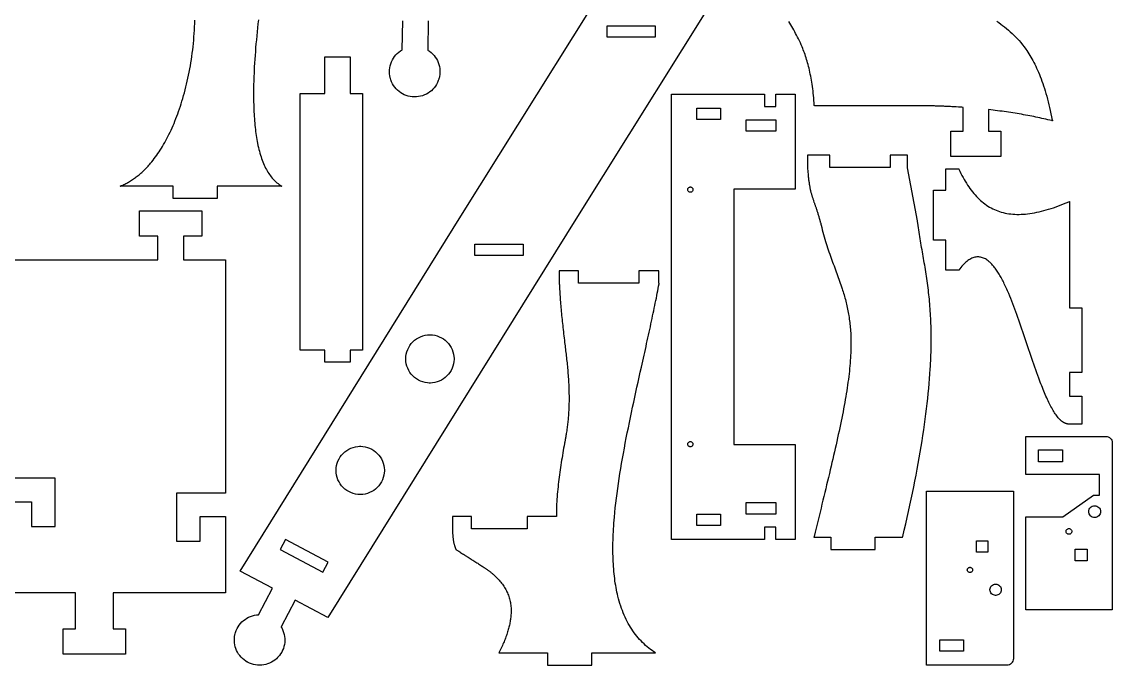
# Model space of a CAD drawing. Extents: x 0 to 677, y 0 to 298.
# Drawn here: x 500 to 677.4, y 0 to 104.8 of the extents above; entities that cross this region are included whole.
import ezdxf

# ---------------------------------------------------------------- set-up
doc = ezdxf.new("R2010")
doc.units = 0
doc.layers.get('0').update_dxf_attribs({"linetype": 'CONTINUOUS'})

msp = doc.modelspace()

# ---------------------------------------------------------------- linework, layer by layer
at = {"color": 0}
for points in [[(615.767, 113.594), (590.44, 73.0639), (549.774, 7.76579), (544.469, 10.5848), (542.179, 6.27382), (542.224, 6.19982), (542.349, 5.97282), (542.488, 5.66282), (542.603, 5.34581), (542.69, 5.02181), (542.749, 4.69482), (542.783, 4.36578), (542.79, 4.03581), (542.769, 3.70682), (542.724, 3.37978), (542.651, 3.05778), (542.553, 2.74181), (542.429, 2.43381), (542.281, 2.13379), (542.106, 1.84581), (541.904, 1.57081), (541.738, 1.3718), (541.679, 1.30881), (541.619, 1.24577), (541.433, 1.06782), (541.169, 0.84999), (540.894, 0.65701), (540.606, 0.48861), (540.306, 0.34521), (539.994, 0.227), (539.679, 0.13428), (539.356, 0.06717), (539.029, 0.02637), (538.699, 0.01177), (538.369, 0.02382), (538.037, 0.06272), (537.711, 0.12858), (537.387, 0.22201), (537.068, 0.34288), (536.833, 0.45161), (536.756, 0.49197), (536.681, 0.53272), (536.46, 0.66661), (536.181, 0.86247), (535.922, 1.07878), (535.685, 1.3138), (535.468, 1.56581), (535.272, 1.83279), (535.099, 2.11481), (534.951, 2.40881), (534.826, 2.71382), (534.724, 3.02778), (534.649, 3.35081), (534.601, 3.67979), (534.579, 4.01378), (534.585, 4.35081), (534.617, 4.68978), (534.661, 4.94482), (534.681, 5.02881), (534.699, 5.11279), (534.769, 5.36182), (534.887, 5.68181), (535.026, 5.98779), (535.193, 6.27979), (535.379, 6.55479), (535.586, 6.81282), (535.813, 7.05279), (536.056, 7.27382), (536.319, 7.47483), (536.594, 7.65381), (536.887, 7.81082), (537.192, 7.94379), (537.508, 8.05279), (537.835, 8.13579), (538.169, 8.19179), (538.429, 8.21679), (538.515, 8.22081), (540.806, 12.5318), (535.512, 15.3438), (571.446, 73.1408), (602.071, 122.152)], [(538.5, 105.104), (538.426, 104.45), (538.356, 103.797), (538.287, 103.146), (538.222, 102.499), (538.161, 101.853), (538.101, 101.21), (538.049, 100.571), (537.997, 99.9358), (537.95, 99.3068), (537.906, 98.6788), (537.867, 98.0588), (537.832, 97.4428), (537.801, 96.8337), (537.781, 96.3837), (537.762, 95.9378), (537.744, 95.4978), (537.733, 95.0588), (537.722, 94.6247), (537.713, 94.1947), (537.708, 93.7697), (537.706, 93.3497), (537.704, 92.9318), (537.706, 92.5178), (537.71, 92.1088), (537.717, 91.7068), (537.726, 91.3068), (537.738, 90.9107), (537.751, 90.5197), (537.769, 90.1357), (537.79, 89.7568), (537.813, 89.3818), (537.838, 89.0107), (537.867, 88.6447), (537.897, 88.2857), (537.931, 87.9318), (537.967, 87.5818), (538.006, 87.2378), (538.049, 86.9018), (538.093, 86.5697), (538.14, 86.2428), (538.19, 85.9218), (538.244, 85.6068), (538.3, 85.2968), (538.36, 84.9947), (538.429, 84.6588), (538.501, 84.3268), (538.581, 84.0067), (538.662, 83.6907), (538.749, 83.3837), (538.836, 83.0857), (538.929, 82.7947), (539.025, 82.5107), (539.124, 82.2338), (539.226, 81.9678), (539.335, 81.7068), (539.444, 81.4518), (539.558, 81.2068), (539.675, 80.9697), (539.796, 80.7378), (539.921, 80.5157), (540.049, 80.3018), (540.181, 80.0928), (540.315, 79.8928), (540.454, 79.7018), (540.596, 79.5178), (540.742, 79.3378), (540.89, 79.1697), (541.043, 79.0067), (541.199, 78.8517), (541.358, 78.7068), (541.519, 78.5657), (541.688, 78.4338), (541.857, 78.3108), (542.031, 78.1947), (542.208, 78.0787), (542.213, 78.0767), (542.215, 78.0747), (542.219, 78.0717), (542.222, 78.0697), (542.226, 78.0678), (542.231, 78.0657), (542.233, 78.0628), (542.238, 78.0608), (542.24, 78.0588), (542.244, 78.0568), (542.247, 78.0538), (542.251, 78.0518), (542.254, 78.0497), (542.262, 78.0447), (542.265, 78.0407), (542.269, 78.0407), (542.272, 78.0388), (542.276, 78.0338), (542.279, 78.0338), (542.283, 78.0318), (542.287, 78.0268), (542.29, 78.0268), (542.294, 78.0247), (542.297, 78.0197), (542.301, 78.0197), (542.304, 78.0178), (542.308, 78.0138), (542.311, 78.0138), (542.315, 78.0087), (542.315, 78.0087), (531.808, 78.0087), (531.808, 76.0087), (524.608, 76.0087), (524.608, 78.0087), (515.983, 78.0087), (516.001, 78.0178), (516.019, 78.0268), (516.029, 78.0287), (516.044, 78.0388), (516.056, 78.0407), (516.063, 78.0447), (516.072, 78.0497), (516.09, 78.0568), (516.1, 78.0608), (516.108, 78.0657), (516.118, 78.0697), (516.126, 78.0747), (516.133, 78.0767), (516.144, 78.0818), (516.161, 78.0878), (516.169, 78.0928), (516.179, 78.0978), (516.188, 78.0997), (516.197, 78.1038), (516.215, 78.1128), (516.224, 78.1178), (516.233, 78.1197), (516.242, 78.1247), (516.251, 78.1268), (516.415, 78.2017), (516.579, 78.2747), (516.742, 78.3517), (516.901, 78.4318), (517.063, 78.5157), (517.224, 78.6017), (517.381, 78.6907), (517.54, 78.7838), (517.699, 78.8788), (517.856, 78.9767), (518.011, 79.0767), (518.165, 79.1838), (518.319, 79.2907), (518.474, 79.4018), (518.626, 79.5138), (518.776, 79.6317), (518.929, 79.7518), (519.079, 79.8747), (519.229, 79.9997), (519.376, 80.1288), (519.525, 80.2607), (519.669, 80.3947), (519.818, 80.5338), (519.963, 80.6747), (520.107, 80.8197), (520.251, 80.9678), (520.393, 81.1178), (520.533, 81.2728), (520.676, 81.4268), (520.817, 81.5878), (520.956, 81.7518), (521.156, 81.9947), (521.357, 82.2447), (521.556, 82.5018), (521.751, 82.7678), (521.944, 83.0357), (522.137, 83.3128), (522.329, 83.5978), (522.518, 83.8888), (522.704, 84.1838), (522.887, 84.4878), (523.069, 84.7968), (523.25, 85.1128), (523.426, 85.4358), (523.604, 85.7657), (523.776, 86.0997), (523.947, 86.4407), (524.115, 86.7888), (524.281, 87.1428), (524.444, 87.5018), (524.606, 87.8697), (524.762, 88.2428), (524.918, 88.6197), (525.069, 89.0038), (525.219, 89.3928), (525.368, 89.7907), (525.512, 90.1928), (525.654, 90.5997), (525.793, 91.0138), (525.926, 91.4318), (526.061, 91.8568), (526.194, 92.3068), (526.326, 92.7638), (526.454, 93.2247), (526.576, 93.6907), (526.699, 94.1638), (526.813, 94.6388), (526.926, 95.1228), (527.033, 95.6088), (527.137, 96.1018), (527.236, 96.5997), (527.331, 97.0997), (527.421, 97.6038), (527.506, 98.1128), (527.588, 98.6268), (527.662, 99.1447), (527.733, 99.6638), (527.801, 100.188), (527.863, 100.716), (527.918, 101.245), (527.968, 101.777), (528.012, 102.313), (528.054, 102.85), (528.088, 103.389), (528.117, 103.932), (528.14, 104.475), (528.156, 105.021)], [(566.122, 104.958), (566.056, 100.165), (566.129, 100.121), (566.343, 99.9747), (566.61, 99.7638), (566.856, 99.5328), (567.081, 99.2857), (567.283, 99.0218), (567.463, 98.7428), (567.621, 98.4537), (567.753, 98.1497), (567.861, 97.8397), (567.944, 97.5207), (568.001, 97.1928), (568.032, 96.8637), (568.036, 96.5287), (568.011, 96.1928), (567.96, 95.8567), (567.901, 95.6038), (567.878, 95.5207), (567.854, 95.4387), (567.769, 95.1928), (567.636, 94.8788), (567.478, 94.5818), (567.297, 94.2997), (567.097, 94.0357), (566.875, 93.7897), (566.636, 93.5607), (566.379, 93.3538), (566.106, 93.1678), (565.821, 93.0038), (565.521, 92.8647), (565.21, 92.7468), (564.887, 92.6578), (564.556, 92.5928), (564.218, 92.5538), (563.96, 92.5428), (563.874, 92.5457), (563.787, 92.5467), (563.529, 92.5647), (563.192, 92.6107), (562.863, 92.6857), (562.543, 92.7857), (562.236, 92.9107), (561.94, 93.0578), (561.658, 93.2317), (561.39, 93.4247), (561.14, 93.6388), (560.906, 93.8718), (560.693, 94.1247), (560.499, 94.3957), (560.326, 94.6828), (560.178, 94.9828), (560.053, 95.2997), (559.975, 95.5467), (559.953, 95.6317), (559.931, 95.7147), (559.882, 95.9678), (559.838, 96.3068), (559.824, 96.6428), (559.838, 96.9788), (559.878, 97.3078), (559.943, 97.6328), (560.035, 97.9497), (560.151, 98.2578), (560.293, 98.5568), (560.458, 98.8428), (560.646, 99.1147), (560.856, 99.3718), (561.088, 99.6137), (561.34, 99.8357), (561.613, 100.04), (561.831, 100.179), (561.906, 100.222), (561.972, 104.958)], [(658.649, 104.879), (658.967, 104.648), (659.283, 104.413), (659.599, 104.174), (659.908, 103.931), (660.217, 103.683), (660.522, 103.428), (660.824, 103.166), (661.121, 102.895), (661.415, 102.615), (661.706, 102.326), (661.994, 102.025), (662.276, 101.713), (662.557, 101.388), (662.833, 101.049), (663.104, 100.697), (663.372, 100.329), (663.54, 100.084), (663.708, 99.8326), (663.875, 99.5736), (664.037, 99.3086), (664.2, 99.0346), (664.36, 98.7536), (664.519, 98.4656), (664.674, 98.1686), (664.829, 97.8636), (664.981, 97.5506), (665.131, 97.2286), (665.279, 96.8976), (665.425, 96.5586), (665.569, 96.2106), (665.71, 95.8536), (665.85, 95.4867), (665.988, 95.1117), (666.124, 94.7256), (666.256, 94.3306), (666.386, 93.9256), (666.515, 93.5106), (666.642, 93.0856), (666.767, 92.6486), (666.887, 92.2026), (667.007, 91.7456), (667.124, 91.2776), (667.239, 90.7986), (667.351, 90.3086), (667.461, 89.8076), (667.568, 89.2946), (667.674, 88.7696), (667.674, 88.7656), (667.675, 88.7617), (667.675, 88.7586), (667.676, 88.7546), (667.676, 88.7506), (667.678, 88.7426), (667.681, 88.7356), (667.681, 88.7276), (667.682, 88.7236), (667.683, 88.7206), (667.683, 88.7126), (667.685, 88.7086), (667.688, 88.7006), (667.688, 88.6926), (667.689, 88.6896), (667.69, 88.6856), (667.69, 88.6776), (667.693, 88.6696), (667.693, 88.6667), (667.694, 88.6586), (667.696, 88.6546), (667.643, 88.6676), (667.639, 88.6686), (667.582, 88.6826), (667.265, 88.7586), (666.947, 88.8336), (666.626, 88.9086), (666.306, 88.9817), (665.981, 89.0536), (665.656, 89.1246), (665.329, 89.1936), (665.001, 89.2626), (664.669, 89.3296), (664.338, 89.3965), (664.004, 89.4615), (663.668, 89.5256), (663.331, 89.5886), (662.99, 89.6496), (662.649, 89.7106), (662.306, 89.7696), (661.96, 89.8276), (661.613, 89.8846), (661.264, 89.9406), (660.912, 89.9956), (660.56, 90.0486), (660.206, 90.1006), (659.849, 90.1515), (659.492, 90.2006), (659.131, 90.2496), (658.768, 90.2967), (658.403, 90.3426), (658.037, 90.3867), (657.668, 90.4306), (657.299, 90.4726), (657.299, 86.9896), (659.299, 86.9896), (659.299, 82.8399), (651.149, 82.8399), (651.149, 86.9896), (653.149, 86.9896), (653.149, 90.8456), (652.967, 90.8576), (652.967, 90.8576), (652.786, 90.8696), (652.604, 90.8806), (652.422, 90.8926), (652.056, 90.9146), (651.874, 90.9256), (651.689, 90.9356), (651.506, 90.9456), (651.319, 90.9556), (651.135, 90.9656), (650.949, 90.9736), (650.762, 90.9836), (650.576, 90.9915), (650.201, 91.0086), (650.014, 91.0157), (649.826, 91.0236), (649.637, 91.0306), (649.449, 91.0376), (649.258, 91.0436), (649.068, 91.0506), (648.876, 91.0565), (648.686, 91.0626), (648.494, 91.0676), (648.303, 91.0726), (648.11, 91.0776), (647.917, 91.0826), (647.531, 91.0906), (628.958, 91.0906), (628.958, 91.0976), (628.956, 91.0996), (628.956, 91.1426), (628.953, 91.1496), (628.953, 91.1606), (628.926, 91.5717), (628.894, 91.9746), (628.86, 92.3706), (628.824, 92.7586), (628.783, 93.1407), (628.74, 93.5146), (628.694, 93.8826), (628.646, 94.2436), (628.594, 94.5976), (628.54, 94.9456), (628.483, 95.2867), (628.424, 95.6215), (628.363, 95.9507), (628.297, 96.2726), (628.231, 96.5896), (628.162, 96.9006), (628.09, 97.2046), (628.015, 97.5036), (627.94, 97.7967), (627.863, 98.0846), (627.781, 98.3676), (627.697, 98.6436), (627.613, 98.9157), (627.526, 99.1826), (627.438, 99.4446), (627.349, 99.7007), (627.256, 99.9526), (627.162, 100.201), (627.065, 100.443), (626.969, 100.681), (626.826, 101.017), (626.678, 101.345), (626.531, 101.665), (626.378, 101.977), (626.226, 102.282), (626.069, 102.581), (625.912, 102.874), (625.756, 103.162), (625.594, 103.445), (625.435, 103.722), (625.274, 103.996), (625.113, 104.267), (624.951, 104.534), (624.792, 104.799)], [(497.428, 66.0087), (522.15, 66.0087), (522.15, 69.8588), (519.15, 69.8588), (519.15, 74.0087), (529.3, 74.0087), (529.3, 69.8588), (526.3, 69.8588), (526.3, 66.0087), (533.164, 66.0087), (533.164, 28.0507), (525.164, 28.0507), (525.164, 20.1997), (529.014, 20.1997), (529.014, 24.1997), (533.164, 24.1997), (533.164, 11.8107), (514.876, 11.8107), (514.876, 5.96061), (514.876, 5.96061), (516.876, 5.96061), (516.876, 1.8106), (506.725, 1.8106), (506.725, 5.96061), (508.725, 5.96061), (508.725, 11.8107), (497.428, 11.8107)], [(497.428, 26.6136), (501.578, 26.6136), (501.578, 22.6136), (505.428, 22.6136), (505.428, 30.4636), (497.428, 30.4636)]]:
    msp.add_lwpolyline(points, dxfattribs=at)
for points in [[(595.226, 104.098), (603.076, 104.098), (603.076, 102.248), (595.226, 102.248), (595.226, 104.098)], [(553.451, 93.0806), (555.451, 93.0806), (555.451, 51.3306), (553.451, 51.3306), (553.451, 49.3306), (549.301, 49.3306), (549.301, 51.3306), (545.304, 51.3306), (545.304, 93.0806), (549.301, 93.0806), (549.301, 99.0806), (553.451, 99.0806), (553.451, 93.0806)], [(615.86, 35.9431), (625.86, 35.9431), (625.86, 20.4779), (622.71, 20.4779), (622.71, 22.4779), (620.86, 22.4779), (620.86, 20.4779), (605.711, 20.4779), (605.711, 92.9713), (620.86, 92.9713), (620.86, 90.9713), (622.71, 90.9713), (622.71, 92.9713), (625.86, 92.9713), (625.86, 77.5072), (615.86, 77.5072), (615.86, 35.9431)], [(609.858, 90.7001), (613.71, 90.7001), (613.71, 88.849), (609.858, 88.849), (609.858, 90.7001)], [(617.86, 88.8212), (622.71, 88.8212), (622.71, 86.9711), (617.86, 86.9711), (617.86, 88.8212)], [(630.056, 71.6575), (630.151, 71.2646), (630.249, 70.8785), (630.349, 70.4975), (630.451, 70.1225), (630.556, 69.7535), (630.662, 69.3896), (630.769, 69.0296), (630.881, 68.6756), (630.992, 68.3246), (631.106, 67.9785), (631.219, 67.6365), (631.336, 67.2975), (631.451, 66.9646), (631.569, 66.6335), (631.685, 66.3046), (631.804, 65.9815), (631.922, 65.6585), (632.037, 65.3396), (632.156, 65.0225), (632.274, 64.7075), (632.506, 64.0835), (632.619, 63.7725), (632.735, 63.4646), (632.844, 63.1575), (632.956, 62.8506), (633.065, 62.5465), (633.172, 62.2396), (633.276, 61.9335), (633.381, 61.6285), (633.481, 61.3215), (633.56, 61.0715), (633.637, 60.8215), (633.717, 60.5675), (633.792, 60.3144), (633.863, 60.0606), (633.935, 59.8065), (634.001, 59.5506), (634.067, 59.2965), (634.131, 59.0365), (634.192, 58.7775), (634.251, 58.5175), (634.31, 58.2565), (634.367, 57.9935), (634.417, 57.7294), (634.469, 57.4646), (634.517, 57.1965), (634.563, 56.9285), (634.606, 56.6546), (634.644, 56.3835), (634.685, 56.1085), (634.717, 55.8315), (634.749, 55.5535), (634.781, 55.2715), (634.806, 54.9896), (634.831, 54.7015), (634.851, 54.4144), (634.869, 54.1225), (634.886, 53.8294), (634.899, 53.5335), (634.906, 53.2356), (634.917, 52.8535), (634.917, 52.4615), (634.917, 52.0715), (634.91, 51.6725), (634.897, 51.2715), (634.881, 50.8646), (634.863, 50.4535), (634.838, 50.0365), (634.81, 49.6175), (634.774, 49.1935), (634.738, 48.7644), (634.694, 48.3294), (634.651, 47.8925), (634.601, 47.4494), (634.547, 47.0035), (634.492, 46.5506), (634.429, 46.0935), (634.363, 45.6325), (634.294, 45.1654), (634.224, 44.6965), (634.147, 44.2215), (634.067, 43.7406), (633.985, 43.2565), (633.899, 42.7675), (633.81, 42.2725), (633.717, 41.7744), (633.619, 41.2715), (633.519, 40.7635), (633.419, 40.2506), (633.313, 39.7335), (633.206, 39.2115), (633.092, 38.6715), (632.974, 38.1225), (632.856, 37.5715), (632.735, 37.0154), (632.61, 36.4544), (632.485, 35.8894), (632.356, 35.3214), (632.226, 34.7465), (632.092, 34.1654), (631.96, 33.5825), (631.822, 32.9965), (631.685, 32.4025), (631.542, 31.8044), (631.399, 31.2035), (631.256, 30.5975), (631.11, 29.9865), (630.961, 29.3715), (630.813, 28.7535), (630.66, 28.1294), (630.51, 27.5015), (630.356, 26.8715), (630.201, 26.2335), (630.044, 25.5925), (629.887, 24.9475), (629.731, 24.2994), (629.569, 23.6465), (629.41, 22.9885), (629.249, 22.3285), (629.088, 21.6615), (628.924, 20.9925), (628.924, 20.9885), (628.924, 20.9835), (628.919, 20.9754), (628.919, 20.9715), (628.919, 20.9675), (628.917, 20.9635), (628.917, 20.9585), (628.917, 20.9504), (628.912, 20.9464), (628.912, 20.9425), (628.912, 20.9385), (628.91, 20.9335), (628.908, 20.9294), (628.908, 20.9254), (628.906, 20.9175), (628.906, 20.9144), (628.906, 20.9104), (628.904, 20.9065), (628.901, 20.9025), (628.901, 20.8935), (628.899, 20.8894), (628.899, 20.8854), (628.899, 20.8814), (628.897, 20.8765), (628.894, 20.8725), (628.894, 20.8685), (631.662, 20.8685), (631.662, 18.8685), (638.863, 18.8685), (638.863, 20.8685), (643.326, 20.8685), (643.344, 20.9464), (643.588, 21.9864), (643.826, 23.0215), (644.06, 24.0435), (644.285, 25.0585), (644.501, 26.0654), (644.717, 27.0644), (644.922, 28.0504), (645.122, 29.0294), (645.315, 30.0006), (645.501, 30.9615), (645.685, 31.9144), (645.856, 32.8575), (646.024, 33.7904), (646.185, 34.7144), (646.338, 35.6294), (646.485, 36.5354), (646.624, 37.4325), (646.76, 38.3185), (646.886, 39.1965), (647.006, 40.0644), (647.119, 40.9225), (647.224, 41.7715), (647.324, 42.6106), (647.417, 43.4394), (647.501, 44.2585), (647.581, 45.0675), (647.651, 45.8675), (647.717, 46.6575), (647.774, 47.4365), (647.824, 48.2075), (647.851, 48.6785), (647.876, 49.1406), (647.899, 49.6035), (647.917, 50.0606), (647.935, 50.5144), (647.949, 50.9646), (647.96, 51.4085), (647.967, 51.8535), (647.974, 52.2894), (647.976, 52.7244), (647.976, 53.1546), (647.974, 53.5825), (647.969, 54.0065), (647.963, 54.4285), (647.956, 54.8465), (647.942, 55.2575), (647.931, 55.6675), (647.912, 56.0744), (647.894, 56.4785), (647.874, 56.8785), (647.851, 57.2756), (647.828, 57.6715), (647.799, 58.0606), (647.769, 58.4475), (647.738, 58.8325), (647.706, 59.2146), (647.669, 59.5935), (647.635, 59.9715), (647.594, 60.3425), (647.553, 60.7115), (647.51, 61.0796), (647.463, 61.4615), (647.412, 61.8425), (647.363, 62.2215), (647.31, 62.5965), (647.256, 62.9685), (647.203, 63.3396), (647.144, 63.7075), (647.088, 64.0725), (647.029, 64.4394), (646.969, 64.8036), (646.91, 65.1646), (646.849, 65.5225), (646.787, 65.8835), (646.726, 66.2406), (646.667, 66.5994), (646.601, 66.9565), (646.542, 67.3115), (646.479, 67.6685), (646.417, 68.0246), (646.356, 68.3794), (646.294, 68.7365), (646.235, 69.0935), (646.178, 69.4506), (646.117, 69.8075), (646.06, 70.1656), (646.001, 70.5256), (645.947, 70.8856), (645.892, 71.2465), (645.842, 71.6086), (645.742, 72.3406), (645.742, 72.3425), (644.119, 80.9786), (644.119, 83.0686), (641.274, 83.0686), (641.274, 81.0685), (631.474, 81.0685), (631.474, 83.0686), (627.86, 83.0686), (627.86, 80.9646), (627.869, 80.7686), (627.885, 80.5786), (627.894, 80.3936), (627.908, 80.2115), (627.924, 80.0335), (627.942, 79.8615), (627.956, 79.6925), (627.972, 79.5275), (627.99, 79.3656), (628.01, 79.2086), (628.026, 79.0546), (628.047, 78.9035), (628.067, 78.7565), (628.088, 78.6146), (628.11, 78.4715), (628.131, 78.3336), (628.154, 78.1996), (628.176, 78.0675), (628.201, 77.9396), (628.224, 77.8115), (628.249, 77.6896), (628.276, 77.5656), (628.301, 77.4475), (628.329, 77.3296), (628.356, 77.2156), (628.385, 77.1035), (628.41, 76.9925), (628.442, 76.8835), (628.469, 76.7775), (628.499, 76.6715), (628.529, 76.5675), (628.56, 76.4606), (628.592, 76.3546), (628.624, 76.2506), (628.658, 76.1465), (628.692, 76.0436), (628.724, 75.9406), (628.76, 75.8396), (628.792, 75.7365), (628.826, 75.6335), (628.897, 75.4296), (628.935, 75.3265), (628.967, 75.2225), (629.006, 75.1186), (629.042, 75.0146), (629.076, 74.9065), (629.115, 74.7996), (629.151, 74.6906), (629.192, 74.5825), (629.229, 74.4715), (629.267, 74.3575), (629.306, 74.2406), (629.344, 74.1244), (629.385, 74.0046), (629.424, 73.8835), (629.463, 73.7585), (629.501, 73.6335), (629.542, 73.5035), (629.585, 73.3715), (629.624, 73.2365), (629.667, 73.0975), (629.676, 73.0546), (629.692, 73.0115), (629.701, 72.9675), (629.726, 72.8785), (629.742, 72.8325), (629.754, 72.7896), (629.767, 72.7425), (629.779, 72.6965), (629.792, 72.6496), (629.806, 72.6035), (629.817, 72.5575), (629.831, 72.5085), (629.844, 72.4615), (629.86, 72.4146), (629.869, 72.3656), (629.885, 72.3175), (629.897, 72.2686), (629.908, 72.2215), (629.924, 72.1715), (629.935, 72.1215), (629.949, 72.0715), (629.988, 71.9175), (630.001, 71.8656), (630.015, 71.8146), (630.029, 71.7646), (630.042, 71.7106), (630.056, 71.6575)], [(652.469, 80.7958), (652.633, 80.445), (652.801, 80.1), (652.972, 79.7629), (653.147, 79.4339), (653.326, 79.1129), (653.508, 78.7999), (653.694, 78.4949), (653.883, 78.1969), (654.078, 77.9079), (654.275, 77.6279), (654.475, 77.356), (654.681, 77.0919), (654.889, 76.8379), (655.101, 76.5899), (655.318, 76.3529), (655.54, 76.1239), (655.765, 75.9029), (655.993, 75.6919), (656.226, 75.4889), (656.465, 75.2958), (656.706, 75.1108), (656.951, 74.936), (657.201, 74.7708), (657.457, 74.6139), (657.715, 74.4669), (657.979, 74.3308), (658.247, 74.2029), (658.519, 74.0849), (658.797, 73.9769), (659.081, 73.8779), (659.375, 73.786), (659.675, 73.7058), (659.982, 73.6349), (660.294, 73.5749), (660.608, 73.5249), (660.929, 73.4849), (661.256, 73.4558), (661.588, 73.4349), (661.921, 73.4249), (662.262, 73.4249), (662.606, 73.4339), (662.956, 73.4519), (663.307, 73.4789), (663.665, 73.5168), (664.026, 73.5629), (664.393, 73.6179), (664.764, 73.6819), (665.139, 73.756), (665.518, 73.8358), (665.9, 73.9269), (666.287, 74.0269), (666.679, 74.1339), (667.074, 74.2489), (667.474, 74.3719), (667.875, 74.5039), (668.283, 74.6449), (668.693, 74.7919), (669.107, 74.9469), (669.525, 75.1108), (669.947, 75.2819), (670.372, 75.4599), (670.375, 75.4608), (670.382, 75.4639), (670.387, 75.4669), (670.39, 75.4679), (670.393, 75.4699), (670.4, 75.4719), (670.404, 75.4739), (670.407, 75.475), (670.412, 75.4769), (670.414, 75.4779), (670.419, 75.4789), (670.421, 75.481), (670.428, 75.4829), (670.431, 75.4849), (670.438, 75.4889), (670.442, 75.4899), (670.449, 75.4929), (670.451, 75.4949), (670.456, 75.496), (670.458, 75.4969), (670.465, 75.4999), (670.469, 75.5018), (670.472, 75.5029), (670.476, 75.5039), (670.476, 58.1968), (672.476, 58.1968), (672.476, 47.6949), (670.476, 47.6949), (670.476, 43.8447), (672.476, 43.8447), (672.476, 39.2739), (670.356, 39.2739), (670.306, 39.2768), (670.258, 39.2807), (670.213, 39.2847), (670.164, 39.2918), (670.115, 39.2999), (670.068, 39.3099), (670.022, 39.3208), (669.974, 39.3339), (669.926, 39.3488), (669.881, 39.3639), (669.832, 39.3807), (669.787, 39.3999), (669.739, 39.4199), (669.692, 39.4397), (669.644, 39.4639), (669.599, 39.4878), (669.551, 39.5136), (669.506, 39.5399), (669.458, 39.5699), (669.412, 39.5988), (669.365, 39.6307), (669.319, 39.6628), (669.274, 39.6958), (669.226, 39.7318), (669.181, 39.7678), (669.089, 39.8457), (669.044, 39.8858), (668.997, 39.9289), (668.878, 40.0458), (668.758, 40.1708), (668.64, 40.3068), (668.521, 40.4499), (668.401, 40.6028), (668.283, 40.7636), (668.165, 40.9338), (668.047, 41.1108), (667.929, 41.2968), (667.813, 41.4899), (667.694, 41.6918), (667.578, 41.9018), (667.463, 42.1168), (667.344, 42.3399), (667.228, 42.5708), (667.113, 42.8088), (666.994, 43.0518), (666.881, 43.3028), (666.762, 43.5588), (666.646, 43.8208), (666.529, 44.0899), (666.414, 44.3649), (666.297, 44.6449), (666.182, 44.9308), (666.065, 45.2207), (665.95, 45.5168), (665.833, 45.8168), (665.719, 46.1218), (665.601, 46.4318), (665.488, 46.7468), (665.325, 47.1878), (665.165, 47.6349), (665.004, 48.0889), (664.844, 48.5468), (664.682, 49.0108), (664.522, 49.4808), (664.363, 49.9528), (664.2, 50.4279), (664.04, 50.9058), (663.878, 51.3858), (663.717, 51.8678), (663.554, 52.3499), (663.393, 52.8339), (663.232, 53.3149), (663.068, 53.7968), (662.907, 54.2768), (662.743, 54.7538), (662.581, 55.2289), (662.419, 55.7018), (662.254, 56.1699), (662.09, 56.6339), (661.926, 57.0918), (661.762, 57.5449), (661.597, 57.9918), (661.432, 58.4318), (661.267, 58.8639), (661.1, 59.2889), (660.933, 59.7058), (660.768, 60.1129), (660.6, 60.5099), (660.497, 60.7499), (660.392, 60.9879), (660.287, 61.2208), (660.183, 61.4499), (660.081, 61.6749), (659.974, 61.8949), (659.868, 62.1108), (659.764, 62.3218), (659.658, 62.5287), (659.553, 62.7308), (659.447, 62.9279), (659.342, 63.1208), (659.238, 63.3099), (659.129, 63.4928), (659.022, 63.6708), (658.917, 63.8449), (658.81, 64.0129), (658.706, 64.1749), (658.597, 64.3339), (658.49, 64.4858), (658.382, 64.6339), (658.275, 64.7768), (658.169, 64.9128), (658.06, 65.0449), (657.953, 65.1708), (657.844, 65.29), (657.738, 65.4058), (657.629, 65.5139), (657.521, 65.6168), (657.412, 65.7139), (657.258, 65.8428), (657.104, 65.9589), (656.95, 66.0639), (656.794, 66.1578), (656.64, 66.2399), (656.485, 66.3108), (656.331, 66.3699), (656.172, 66.4179), (656.017, 66.4539), (655.863, 66.4789), (655.706, 66.4918), (655.547, 66.4949), (655.389, 66.4849), (655.231, 66.4639), (655.072, 66.4318), (654.914, 66.3879), (654.754, 66.3319), (654.594, 66.2649), (654.433, 66.1878), (654.274, 66.0989), (654.113, 65.9968), (653.95, 65.8849), (653.787, 65.7608), (653.624, 65.6249), (653.46, 65.4789), (653.294, 65.3208), (653.129, 65.1499), (652.964, 64.9699), (652.797, 64.7768), (652.629, 64.5718), (652.463, 64.3568), (652.458, 64.3539), (652.458, 64.3529), (652.457, 64.3518), (652.456, 64.35), (652.454, 64.3489), (652.453, 64.3468), (652.451, 64.3449), (652.45, 64.3428), (652.449, 64.3418), (652.446, 64.3378), (652.444, 64.3358), (652.44, 64.3308), (652.44, 64.3289), (652.439, 64.3289), (652.439, 64.3279), (650.326, 64.3279), (650.326, 69.2149), (648.326, 69.2149), (648.326, 77.3649), (650.326, 77.3649), (650.326, 80.8399), (652.45, 80.8399), (652.469, 80.7958)], [(608.361, 77.4532), (608.361, 77.475), (608.371, 77.539), (608.394, 77.619), (608.435, 77.691), (608.486, 77.754), (608.549, 77.805), (608.621, 77.845), (608.701, 77.869), (608.765, 77.8782), (608.808, 77.8782), (608.872, 77.869), (608.953, 77.845), (609.024, 77.805), (609.088, 77.754), (609.139, 77.691), (609.178, 77.619), (609.203, 77.539), (609.211, 77.475), (609.211, 77.4321), (609.203, 77.3675), (609.178, 77.2879), (609.139, 77.2157), (609.088, 77.1526), (609.024, 77.1007), (608.953, 77.0615), (608.872, 77.0368), (608.808, 77.0283), (608.765, 77.0283), (608.701, 77.0368), (608.621, 77.0615), (608.549, 77.1007), (608.486, 77.1526), (608.435, 77.2157), (608.394, 77.2879), (608.371, 77.3675), (608.361, 77.4321), (608.361, 77.4532)], [(573.717, 68.5939), (581.567, 68.5939), (581.567, 66.7439), (573.717, 66.7439), (573.717, 68.5939)], [(596.486, 24.864), (596.565, 25.634), (596.651, 26.409), (596.747, 27.196), (596.847, 27.986), (596.957, 28.784), (597.072, 29.5861), (597.193, 30.3981), (597.321, 31.2111), (597.456, 32.029), (597.594, 32.854), (597.739, 33.679), (597.887, 34.509), (598.04, 35.341), (598.197, 36.1731), (598.358, 37.009), (598.522, 37.8431), (598.69, 38.679), (598.86, 39.514), (599.032, 40.3471), (599.206, 41.179), (599.382, 42.009), (599.56, 42.839), (599.738, 43.6611), (599.917, 44.484), (600.096, 45.3031), (600.275, 46.114), (600.454, 46.9211), (600.632, 47.7221), (600.811, 48.5161), (600.921, 49.0111), (601.029, 49.5031), (601.139, 49.989), (601.247, 50.4721), (601.354, 50.9521), (601.46, 51.429), (601.565, 51.904), (601.668, 52.3781), (601.771, 52.8431), (601.874, 53.3071), (601.975, 53.7661), (602.075, 54.2221), (602.174, 54.6781), (602.271, 55.125), (602.367, 55.5711), (602.46, 56.009), (602.554, 56.4481), (602.646, 56.879), (602.735, 57.309), (602.825, 57.7321), (602.911, 58.1531), (602.999, 58.5661), (603.082, 58.9771), (603.165, 59.384), (603.246, 59.7861), (603.325, 60.184), (603.4, 60.5751), (603.475, 60.964), (603.55, 61.3461), (603.622, 61.7221), (603.692, 62.0961), (603.692, 62.0971), (603.693, 62.1021), (603.693, 62.1071), (603.693, 62.1111), (603.693, 62.114), (603.696, 62.1181), (603.696, 62.1231), (603.696, 62.1281), (603.696, 62.129), (603.699, 62.134), (603.699, 62.1392), (603.7, 62.1461), (603.7, 62.15), (603.703, 62.154), (603.703, 62.159), (603.704, 62.1611), (603.704, 62.1661), (603.706, 62.1711), (603.706, 62.1731), (603.707, 62.1781), (603.707, 62.1821), (603.707, 62.184), (603.707, 62.189), (603.71, 62.1931), (603.71, 62.1981), (603.711, 62.2021), (603.711, 62.2042), (603.711, 62.209), (603.711, 62.214), (603.639, 62.214), (603.639, 64.214), (600.396, 64.214), (600.396, 62.214), (590.596, 62.214), (590.596, 64.214), (587.435, 64.214), (587.435, 62.0142), (587.486, 62.0142), (587.494, 61.7431), (587.504, 61.4711), (587.515, 61.1911), (587.529, 60.909), (587.543, 60.625), (587.56, 60.339), (587.578, 60.0461), (587.597, 59.7531), (587.618, 59.4521), (587.642, 59.1531), (587.665, 58.8471), (587.692, 58.5411), (587.718, 58.229), (587.746, 57.9181), (587.775, 57.6021), (587.807, 57.284), (587.838, 56.964), (587.871, 56.639), (587.904, 56.314), (587.939, 55.984), (587.975, 55.654), (588.011, 55.3211), (588.049, 54.984), (588.086, 54.6471), (588.125, 54.309), (588.165, 53.9681), (588.204, 53.625), (588.244, 53.279), (588.285, 52.934), (588.326, 52.584), (588.36, 52.3111), (588.393, 52.0361), (588.425, 51.759), (588.458, 51.484), (588.49, 51.2071), (588.524, 50.9281), (588.556, 50.6481), (588.588, 50.371), (588.618, 50.089), (588.65, 49.8071), (588.681, 49.5231), (588.71, 49.239), (588.739, 48.954), (588.767, 48.6681), (588.793, 48.379), (588.821, 48.091), (588.846, 47.8031), (588.869, 47.509), (588.892, 47.216), (588.914, 46.9231), (588.933, 46.6281), (588.951, 46.329), (588.968, 46.034), (588.983, 45.734), (588.997, 45.4321), (589.01, 45.129), (589.019, 44.825), (589.028, 44.5181), (589.033, 44.2111), (589.037, 43.9031), (589.039, 43.7021), (589.039, 43.304), (589.036, 43.104), (589.035, 42.9031), (589.031, 42.7021), (589.025, 42.4981), (589.019, 42.2961), (589.012, 42.089), (589.004, 41.8821), (588.994, 41.6751), (588.985, 41.466), (588.972, 41.259), (588.96, 41.0481), (588.944, 40.8361), (588.929, 40.6231), (588.911, 40.409), (588.893, 40.1961), (588.874, 39.9771), (588.851, 39.759), (588.829, 39.5411), (588.804, 39.3211), (588.779, 39.1), (588.751, 38.8781), (588.722, 38.6531), (588.692, 38.4281), (588.66, 38.2), (588.625, 37.971), (588.59, 37.7411), (588.554, 37.509), (588.546, 37.464), (588.539, 37.4211), (588.531, 37.375), (588.524, 37.329), (588.515, 37.284), (588.508, 37.239), (588.5, 37.196), (588.493, 37.1481), (588.485, 37.1021), (588.476, 37.059), (588.468, 37.0111), (588.46, 36.966), (588.453, 36.9211), (588.444, 36.875), (588.435, 36.829), (588.428, 36.784), (588.419, 36.739), (588.41, 36.6931), (588.401, 36.6461), (588.393, 36.6), (588.385, 36.554), (588.367, 36.4611), (588.358, 36.416), (588.35, 36.371), (588.339, 36.3221), (588.331, 36.2781), (588.321, 36.229), (588.313, 36.184), (588.304, 36.1361), (588.303, 36.1361), (588.303, 36.134), (588.233, 35.746), (588.165, 35.3521), (588.096, 34.9611), (588.029, 34.571), (587.964, 34.1781), (587.899, 33.786), (587.835, 33.3931), (587.771, 33.0031), (587.71, 32.609), (587.651, 32.214), (587.593, 31.821), (587.537, 31.4281), (587.483, 31.029), (587.431, 30.636), (587.381, 30.2411), (587.333, 29.8431), (587.289, 29.446), (587.246, 29.0481), (587.206, 28.65), (587.168, 28.25), (587.133, 27.85), (587.101, 27.45), (587.074, 27.0481), (587.049, 26.6461), (587.026, 26.2431), (587.008, 25.839), (586.994, 25.434), (586.983, 25.0281), (586.976, 24.621), (586.974, 24.2111), (582.24, 24.2111), (582.24, 22.2111), (573.169, 22.2111), (573.169, 24.2111), (570.085, 24.2111), (570.085, 22.111), (570.085, 21.971), (570.088, 21.829), (570.09, 21.6931), (570.094, 21.559), (570.1, 21.4281), (570.107, 21.2981), (570.115, 21.1681), (570.125, 21.046), (570.135, 20.9231), (570.146, 20.804), (570.16, 20.686), (570.174, 20.5719), (570.189, 20.459), (570.204, 20.35), (570.222, 20.2431), (570.24, 20.136), (570.26, 20.034), (570.282, 19.934), (570.303, 19.836), (570.328, 19.741), (570.351, 19.646), (570.378, 19.554), (570.404, 19.466), (570.432, 19.3781), (570.46, 19.2931), (570.49, 19.209), (570.521, 19.129), (570.553, 19.05), (570.588, 18.9719), (570.621, 18.8981), (570.624, 18.896), (570.624, 18.8931), (570.625, 18.889), (570.626, 18.889), (570.626, 18.886), (570.629, 18.884), (570.632, 18.8781), (570.632, 18.8731), (570.636, 18.8731), (570.637, 18.871), (570.64, 18.871), (570.64, 18.8681), (570.643, 18.8681), (570.643, 18.866), (570.646, 18.866), (570.646, 18.864), (570.649, 18.864), (570.65, 18.861), (570.653, 18.861), (570.654, 18.859), (570.654, 18.859), (570.801, 18.759), (571.097, 18.559), (571.247, 18.459), (571.399, 18.359), (571.55, 18.261), (571.703, 18.161), (571.856, 18.066), (572.01, 17.9681), (572.164, 17.871), (572.629, 17.579), (572.785, 17.4819), (573.096, 17.289), (573.25, 17.1931), (573.406, 17.096), (573.56, 16.9981), (573.715, 16.9031), (573.869, 16.804), (574.024, 16.7071), (574.175, 16.609), (574.329, 16.511), (574.479, 16.414), (574.629, 16.316), (574.779, 16.216), (574.928, 16.116), (575.075, 16.016), (575.221, 15.916), (575.224, 15.914), (575.225, 15.914), (575.225, 15.911), (575.226, 15.911), (575.304, 15.866), (575.381, 15.816), (575.458, 15.766), (575.536, 15.716), (575.615, 15.664), (575.693, 15.609), (575.771, 15.554), (575.85, 15.4981), (575.929, 15.441), (576.01, 15.3819), (576.089, 15.321), (576.169, 15.259), (576.25, 15.196), (576.331, 15.129), (576.41, 15.061), (576.493, 14.996), (576.574, 14.9231), (576.656, 14.8519), (576.738, 14.779), (576.819, 14.704), (576.903, 14.6279), (576.985, 14.55), (577.068, 14.471), (577.151, 14.389), (577.235, 14.304), (577.318, 14.221), (577.404, 14.134), (577.488, 14.046), (577.572, 13.954), (577.657, 13.861), (577.8, 13.702), (577.939, 13.536), (578.074, 13.371), (578.2, 13.202), (578.324, 13.034), (578.44, 12.859), (578.553, 12.684), (578.658, 12.509), (578.76, 12.327), (578.854, 12.146), (578.944, 11.961), (579.029, 11.775), (579.107, 11.586), (579.181, 11.393), (579.249, 11.202), (579.31, 11.004), (579.367, 10.804), (579.418, 10.604), (579.463, 10.403), (579.501, 10.196), (579.535, 9.986), (579.563, 9.77501), (579.585, 9.56099), (579.6, 9.34597), (579.611, 9.125), (579.615, 8.90403), (579.615, 8.67899), (579.607, 8.45199), (579.594, 8.222), (579.575, 7.991), (579.557, 7.81597), (579.536, 7.641), (579.512, 7.46397), (579.485, 7.28401), (579.454, 7.104), (579.421, 6.92301), (579.383, 6.741), (579.344, 6.55399), (579.301, 6.37099), (579.254, 6.18397), (579.206, 5.993), (579.154, 5.80399), (579.099, 5.61399), (579.04, 5.42101), (578.978, 5.227), (578.914, 5.03201), (578.846, 4.83599), (578.775, 4.63601), (578.703, 4.43599), (578.625, 4.236), (578.546, 4.03597), (578.463, 3.83197), (578.376, 3.62799), (578.289, 3.42101), (578.196, 3.21397), (578.101, 3.00401), (578.004, 2.79601), (577.903, 2.58399), (577.799, 2.37299), (577.693, 2.15896), (577.618, 2.01101), (585.532, 2.01101), (585.532, 0.01096), (592.732, 0.01096), (592.732, 2.01101), (603.129, 2.01101), (602.856, 2.19596), (602.571, 2.391), (602.293, 2.59299), (602.024, 2.803), (601.757, 3.01801), (601.497, 3.241), (601.243, 3.472), (600.997, 3.71099), (600.754, 3.95697), (600.518, 4.20899), (600.29, 4.47097), (600.067, 4.736), (599.85, 5.01101), (599.637, 5.29297), (599.432, 5.58399), (599.233, 5.87901), (599.04, 6.18599), (598.854, 6.49799), (598.674, 6.81597), (598.5, 7.14301), (598.332, 7.479), (598.169, 7.82101), (598.014, 8.17101), (597.865, 8.528), (597.722, 8.89301), (597.585, 9.266), (597.454, 9.64301), (597.329, 10.034), (597.211, 10.428), (597.1, 10.829), (596.994, 11.241), (596.914, 11.584), (596.836, 11.929), (596.765, 12.284), (596.696, 12.641), (596.632, 13.003), (596.572, 13.371), (596.518, 13.746), (596.467, 14.1231), (596.419, 14.504), (596.378, 14.8931), (596.34, 15.286), (596.306, 15.684), (596.275, 16.086), (596.25, 16.496), (596.229, 16.9069), (596.21, 17.3219), (596.196, 17.746), (596.188, 18.171), (596.182, 18.6019), (596.181, 19.036), (596.182, 19.4769), (596.189, 19.921), (596.199, 20.3681), (596.213, 20.821), (596.231, 21.2781), (596.253, 21.739), (596.278, 22.204), (596.307, 22.6731), (596.34, 23.146), (596.376, 23.6231), (596.417, 24.104), (596.486, 24.864)], [(570.331, 49.8819), (570.331, 49.7818), (570.311, 49.4819), (570.251, 49.0908), (570.156, 48.7158), (570.024, 48.3549), (569.858, 48.0119), (569.661, 47.6889), (569.436, 47.3849), (569.181, 47.1069), (568.903, 46.8529), (568.601, 46.6279), (568.278, 46.4318), (567.935, 46.2658), (567.574, 46.1339), (567.197, 46.0368), (566.808, 45.9779), (566.506, 45.9568), (566.306, 45.9568), (566.006, 45.9779), (565.615, 46.0368), (565.24, 46.1339), (564.879, 46.2658), (564.536, 46.4318), (564.213, 46.6279), (563.91, 46.8529), (563.631, 47.1069), (563.378, 47.3849), (563.153, 47.6889), (562.956, 48.0119), (562.79, 48.3549), (562.658, 48.7158), (562.561, 49.0908), (562.501, 49.4819), (562.481, 49.7818), (562.481, 49.9819), (562.501, 50.2839), (562.561, 50.6758), (562.658, 51.0508), (562.79, 51.4099), (562.956, 51.7529), (563.153, 52.0769), (563.378, 52.3799), (563.631, 52.6568), (563.91, 52.9119), (564.213, 53.1369), (564.536, 53.3339), (564.879, 53.4999), (565.24, 53.6319), (565.615, 53.7279), (566.006, 53.7869), (566.306, 53.8068), (566.506, 53.8068), (566.808, 53.7869), (567.197, 53.7279), (567.574, 53.6319), (567.935, 53.4999), (568.278, 53.3339), (568.601, 53.1369), (568.903, 52.9119), (569.181, 52.6568), (569.436, 52.3799), (569.661, 52.0769), (569.858, 51.7529), (570.024, 51.4099), (570.156, 51.0508), (570.251, 50.6758), (570.311, 50.2839), (570.331, 49.9819), (570.331, 49.8819)], [(677.421, 9.02783), (663.349, 9.02783), (663.349, 24.1799), (669.393, 24.1799), (674.393, 27.6958), (675.346, 27.6958), (675.346, 31.0769), (663.349, 31.0769), (663.349, 37.2739), (676.435, 37.2739), (676.586, 37.2539), (676.781, 37.1949), (676.96, 37.0999), (677.082, 37.0058), (677.153, 36.9339), (677.247, 36.8118), (677.342, 36.6339), (677.401, 36.4399), (677.421, 36.2879), (677.421, 9.02783)], [(558.988, 31.7279), (558.988, 31.6268), (558.967, 31.3258), (558.906, 30.9368), (558.811, 30.5608), (558.679, 30.1999), (558.512, 29.8568), (558.317, 29.5328), (558.092, 29.2308), (557.838, 28.9518), (557.558, 28.6989), (557.256, 28.4728), (556.933, 28.2758), (556.59, 28.1108), (556.229, 27.9789), (555.853, 27.8828), (555.463, 27.8228), (555.162, 27.8028), (554.961, 27.8028), (554.661, 27.8228), (554.269, 27.8828), (553.894, 27.9789), (553.535, 28.1108), (553.192, 28.2758), (552.867, 28.4728), (552.565, 28.6989), (552.286, 28.9518), (552.033, 29.2308), (551.806, 29.5328), (551.611, 29.8568), (551.444, 30.1999), (551.313, 30.5608), (551.217, 30.9368), (551.156, 31.3258), (551.137, 31.6268), (551.137, 31.8279), (551.156, 32.1289), (551.217, 32.5189), (551.313, 32.8949), (551.444, 33.2558), (551.611, 33.5989), (551.806, 33.9218), (552.033, 34.2249), (552.286, 34.5028), (552.565, 34.7568), (552.867, 34.9829), (553.192, 35.1789), (553.535, 35.3439), (553.894, 35.4758), (554.269, 35.5729), (554.661, 35.6329), (554.961, 35.6528), (555.162, 35.6528), (555.463, 35.6329), (555.853, 35.5729), (556.229, 35.4758), (556.59, 35.3439), (556.933, 35.1789), (557.256, 34.9829), (557.558, 34.7568), (557.838, 34.5028), (558.092, 34.2249), (558.317, 33.9218), (558.512, 33.5989), (558.679, 33.2558), (558.811, 32.8949), (558.906, 32.5189), (558.967, 32.1289), (558.988, 31.8279), (558.988, 31.7279)], [(608.361, 35.9968), (608.361, 36.0183), (608.371, 36.0824), (608.394, 36.1622), (608.435, 36.2344), (608.486, 36.2974), (608.549, 36.3492), (608.621, 36.3886), (608.701, 36.4133), (608.765, 36.4219), (608.808, 36.4219), (608.872, 36.4133), (608.953, 36.3886), (609.024, 36.3492), (609.088, 36.2974), (609.139, 36.2344), (609.178, 36.1622), (609.203, 36.0824), (609.211, 36.0183), (609.211, 35.9754), (609.203, 35.9113), (609.178, 35.8315), (609.139, 35.7592), (609.088, 35.6962), (609.024, 35.6443), (608.953, 35.6051), (608.872, 35.5804), (608.808, 35.5719), (608.765, 35.5719), (608.701, 35.5804), (608.621, 35.6051), (608.549, 35.6443), (608.486, 35.6962), (608.435, 35.7592), (608.394, 35.8315), (608.371, 35.9113), (608.361, 35.9754), (608.361, 35.9968)], [(665.424, 35.0769), (669.349, 35.0769), (669.349, 33.1518), (665.424, 33.1518), (665.424, 35.0769)], [(647.201, 0.01101), (647.201, 28.3331), (661.349, 28.3331), (661.349, 1.03299), (661.328, 0.875), (661.267, 0.67497), (661.168, 0.48996), (661.071, 0.36399), (661.035, 0.32601), (660.997, 0.28901), (660.871, 0.192), (660.686, 0.09299), (660.485, 0.03201), (660.326, 0.01101), (647.201, 0.01101)], [(617.86, 26.4782), (622.71, 26.4782), (622.71, 24.6279), (617.86, 24.6279), (617.86, 26.4782)], [(675.526, 25.0189), (675.526, 24.9718), (675.506, 24.8258), (675.45, 24.6458), (675.361, 24.4819), (675.244, 24.3389), (675.101, 24.2218), (674.938, 24.1329), (674.757, 24.0779), (674.611, 24.0568), (674.515, 24.0568), (674.369, 24.0779), (674.189, 24.1329), (674.025, 24.2218), (673.883, 24.3389), (673.765, 24.4819), (673.676, 24.6458), (673.621, 24.8258), (673.6, 24.9718), (673.6, 25.0679), (673.621, 25.2139), (673.676, 25.3939), (673.765, 25.5578), (673.883, 25.6999), (674.025, 25.8179), (674.189, 25.9068), (674.369, 25.9618), (674.515, 25.9819), (674.611, 25.9819), (674.757, 25.9618), (674.938, 25.9068), (675.101, 25.8179), (675.244, 25.6999), (675.361, 25.5578), (675.45, 25.3939), (675.506, 25.2139), (675.526, 25.0679), (675.526, 25.0189)], [(609.858, 24.6), (613.71, 24.6), (613.71, 22.75), (609.858, 22.75), (609.858, 24.6)], [(670.846, 21.7929), (670.846, 21.7689), (670.836, 21.6999), (670.81, 21.6139), (670.767, 21.5349), (670.711, 21.4668), (670.642, 21.4099), (670.564, 21.3668), (670.476, 21.3399), (670.407, 21.3299), (670.36, 21.3299), (670.29, 21.3399), (670.203, 21.3668), (670.125, 21.4099), (670.057, 21.4668), (670, 21.5349), (669.957, 21.6139), (669.931, 21.6999), (669.921, 21.7689), (669.921, 21.8168), (669.931, 21.8858), (669.957, 21.9729), (670, 22.0508), (670.057, 22.1208), (670.125, 22.1758), (670.203, 22.2189), (670.29, 22.2458), (670.36, 22.2549), (670.407, 22.2549), (670.476, 22.2458), (670.564, 22.2189), (670.642, 22.1758), (670.711, 22.1208), (670.767, 22.0508), (670.81, 21.9729), (670.836, 21.8858), (670.846, 21.8168), (670.846, 21.7929)], [(542.926, 20.4649), (542.058, 18.8308), (548.99, 15.1468), (549.858, 16.7808), (542.926, 20.4649)], [(655.349, 20.2831), (657.199, 20.2831), (657.199, 18.4331), (655.349, 18.4331), (655.349, 20.2831)], [(671.421, 18.9278), (673.346, 18.9278), (673.346, 17.0028), (671.421, 17.0028), (671.421, 18.9278)], [(654.699, 15.529), (654.699, 15.5081), (654.69, 15.444), (654.665, 15.364), (654.626, 15.2919), (654.575, 15.229), (654.512, 15.1771), (654.439, 15.1381), (654.36, 15.1131), (654.296, 15.104), (654.253, 15.104), (654.189, 15.1131), (654.108, 15.1381), (654.036, 15.1771), (653.974, 15.229), (653.922, 15.2919), (653.882, 15.364), (653.858, 15.444), (653.849, 15.5081), (653.849, 15.551), (653.858, 15.615), (653.882, 15.695), (653.922, 15.7671), (653.974, 15.83), (654.036, 15.8819), (654.108, 15.921), (654.189, 15.946), (654.253, 15.954), (654.296, 15.954), (654.36, 15.946), (654.439, 15.921), (654.512, 15.8819), (654.575, 15.83), (654.626, 15.7671), (654.665, 15.695), (654.69, 15.615), (654.699, 15.551), (654.699, 15.529)], [(659.379, 12.303), (659.379, 12.256), (659.36, 12.116), (659.307, 11.943), (659.221, 11.786), (659.108, 11.649), (658.971, 11.536), (658.814, 11.45), (658.64, 11.397), (658.5, 11.378), (658.407, 11.378), (658.268, 11.397), (658.094, 11.45), (657.938, 11.536), (657.8, 11.649), (657.688, 11.786), (657.601, 11.943), (657.547, 12.116), (657.529, 12.256), (657.529, 12.349), (657.547, 12.489), (657.601, 12.663), (657.688, 12.82), (657.8, 12.957), (657.938, 13.07), (658.094, 13.155), (658.268, 13.209), (658.407, 13.228), (658.5, 13.228), (658.64, 13.209), (658.814, 13.155), (658.971, 13.07), (659.108, 12.957), (659.221, 12.82), (659.307, 12.663), (659.36, 12.489), (659.379, 12.349), (659.379, 12.303)], [(649.351, 4.13297), (653.203, 4.13297), (653.203, 2.28299), (649.351, 2.28299), (649.351, 4.13297)]]:
    msp.add_lwpolyline(points, close=True, dxfattribs=at)

doc.saveas('drawing.dxf')
